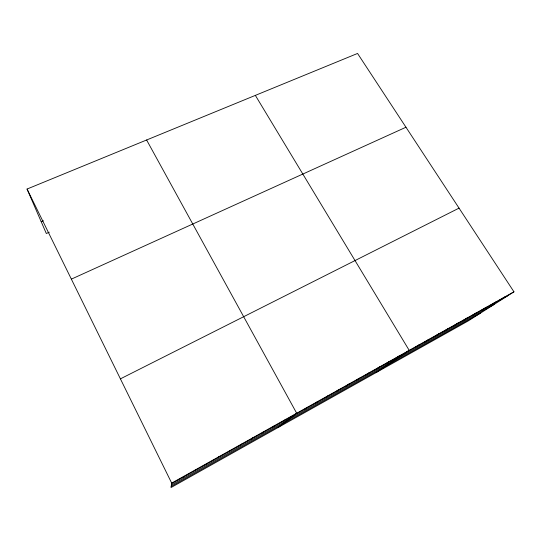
<?xml version="1.0" encoding="UTF-8"?>
<svg xmlns="http://www.w3.org/2000/svg" width="541" height="541" viewBox="0 0 541 541"><rect width="100%" height="100%" fill="white"/><g stroke="black" fill="none" stroke-linecap="round" stroke-linejoin="round"><path stroke-width="0.81" d="M27.05 189.046L171.686 483.099L171.017 487.549L468.188 320.948L513.95 291.815L357.554 53.451L27.05 189.046L46.31 233.496L49.299 232.204M183.325 477.081L183.622 476.432M194.929 470.596L195.436 469.825M206.419 464.171L207.135 463.292M217.8 457.808L218.72 456.814M229.073 451.505L230.182 450.41M240.231 445.27L241.543 444.06M251.288 439.089L252.782 437.777M262.236 432.969L263.92 431.556M273.077 426.903L274.95 425.388M283.822 420.898L285.871 419.282M278.04 427.552L296.691 413.236L146.611 139.991M305.009 409.05L307.403 407.251M315.45 403.214L318.02 401.321M325.797 397.425L328.536 395.444M336.049 391.698L338.95 389.621M346.206 386.017L349.263 383.853M356.276 380.391L359.488 378.139M366.243 374.812L369.618 372.478M376.13 369.287L379.647 366.872M385.922 363.809L389.594 361.314M395.627 358.385L399.441 355.809M375.853 372.715L409.206 350.352L255.352 95.378M415.069 347.518L419.174 344.786M424.8 342.074L429.047 339.268M434.443 336.685L438.825 333.797M444.005 331.342L448.516 328.38M453.473 326.047L458.126 323.018M462.859 320.799L467.64 317.695M472.165 315.599L477.067 312.428M481.382 310.439L486.413 307.2M490.518 305.334L495.678 302.027M499.58 300.269L504.854 296.894M171.686 483.099L513.95 291.815M171.605 483.634L508.554 295.251M171.389 485.054L494.089 304.461M171.193 486.379L480.415 313.171M120.413 378.849L459.038 208.123M71.365 279.136L405.966 127.236M41.184 221.675L43.361 220.748"/></g></svg>
